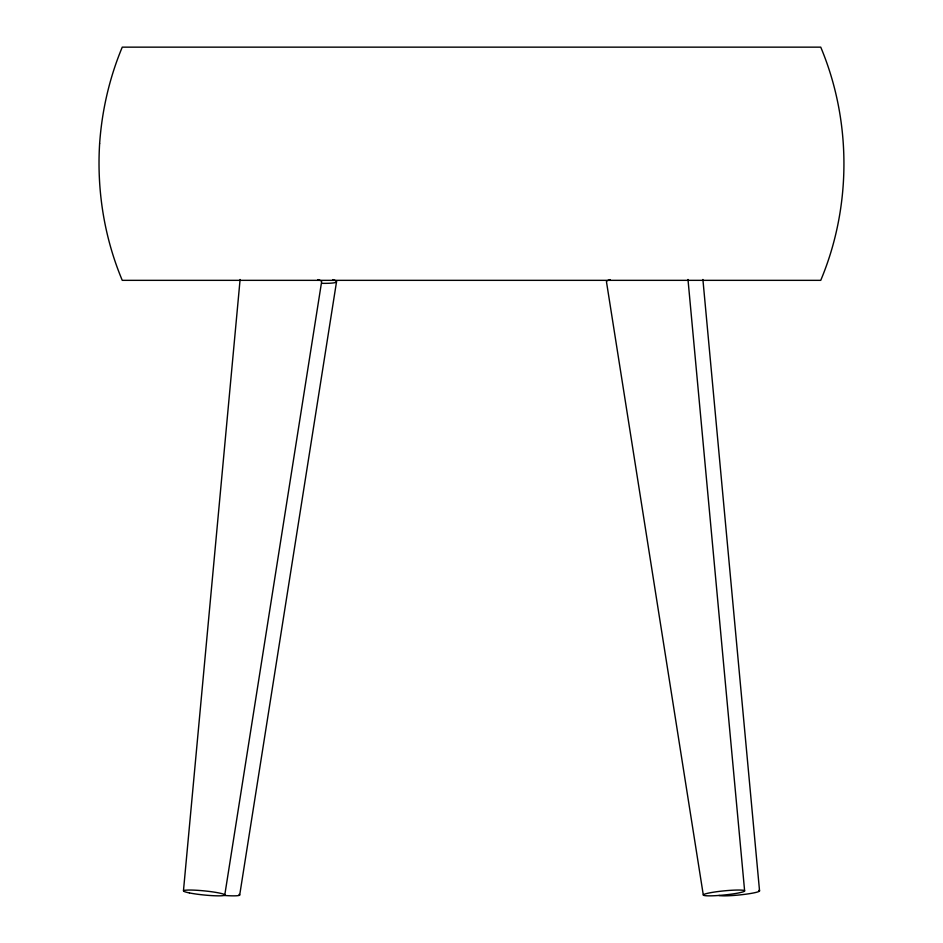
<?xml version="1.0" encoding="UTF-8"?>
<svg xmlns="http://www.w3.org/2000/svg" width="943" height="943" viewBox="0 0 943 943"><rect width="100%" height="100%" fill="white"/><g stroke="black" fill="none" stroke-linecap="round" stroke-linejoin="round"><path stroke-width="1.41" d="M183.449 890.887L240.1 279.482M224.776 895.001L321.634 281.674A40.69 4.043 5.7 0 0 317.909 279.588M239.699 895.001L336.545 281.674M703.301 895.001L606.455 281.674A40.69 4.043 -5.7 0 1 610.18 279.588M702.9 279.482L759.551 890.887M687.989 279.482L744.628 890.887A20.77 2.063 -5.7 0 1 713.71 895.756A20.77 2.063 -5.7 0 1 713.568 892.184A20.77 2.063 -5.7 0 1 744.628 890.887M239.015 894.388A20.77 2.063 5.7 0 1 224.257 895.461M332.82 279.588A40.69 4.043 5.7 0 1 321.928 283.336M758.82 890.416A20.77 2.063 -5.7 0 1 744.31 894.4A20.77 2.063 -5.7 0 1 718.943 895.461M99.628 143.607C96.728 190.132 104.213 237.318 122.26 280.342L820.74 280.342C851.659 206.706 851.659 120.798 820.74 47.15L122.26 47.15C109.459 77.786 101.938 110.508 99.628 143.607M189.449 892.938A20.77 2.063 5.7 0 0 224.057 895.461A20.77 2.063 5.7 0 0 198.843 890.416A20.77 2.063 5.7 0 0 189.449 892.938"/></g></svg>
